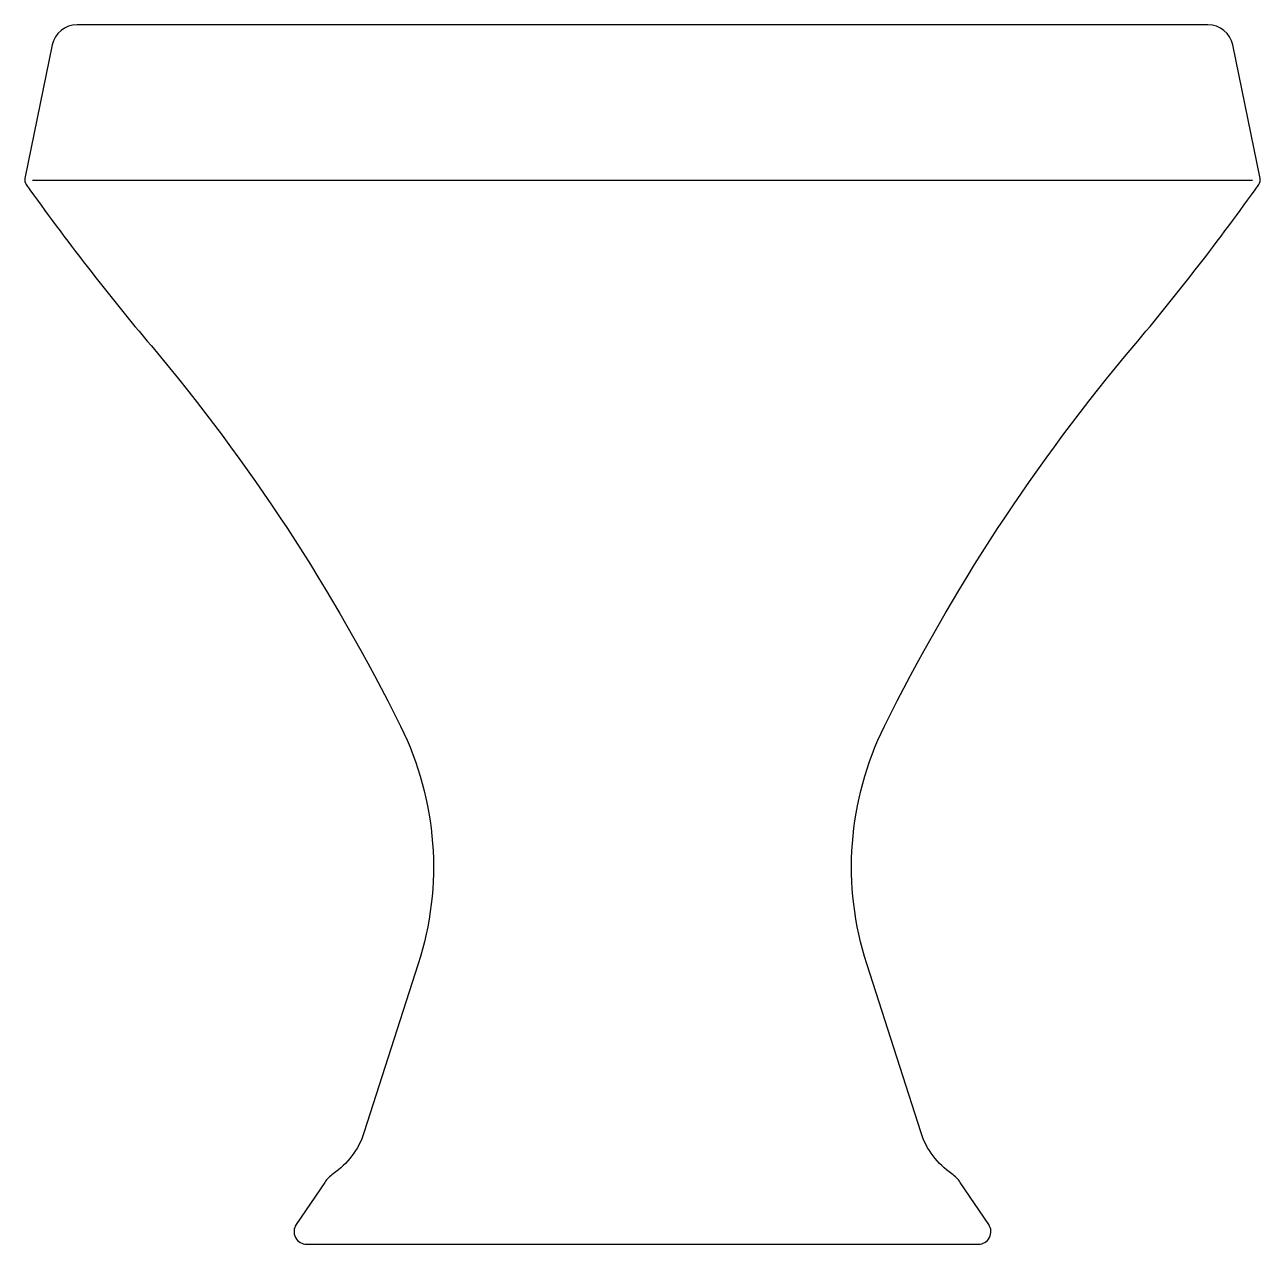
# Model space of a CAD drawing. Header units: millimetres. Extents: x 304.201 to 304.586, y 223.83 to 224.21.
import ezdxf

# ---------------------------------------------------------------- set-up
doc = ezdxf.new("R2010")
doc.units = ezdxf.units.MM
doc.linetypes.add('DASHDOT', pattern=[1, 0.5, -0.25, 0, -0.25])

msp = doc.modelspace()

# ---------------------------------------------------------------- linework, layer by layer
at = {"ltscale": 0.215027}
msp.add_lwpolyline([(304.21761, 224.20971, 0.356146), (304.20988, 224.2034), (304.20135, 224.16181, 0.208334), (304.20176, 224.15988, 0.020153), (304.24076, 224.1096, -0.060019), (304.31841, 223.99109, -0.195307), (304.32393, 223.91701), (304.30701, 223.86443, -0.167025), (304.2974, 223.85159, 0.095174), (304.29477, 223.84895), (304.2859, 223.83582, 0.601047), (304.28918, 223.82966), (304.49844, 223.82966, 0.601047), (304.50172, 223.83582), (304.49285, 223.84895, 0.095174), (304.49022, 223.85159, -0.167025), (304.48061, 223.86443), (304.46369, 223.91701, -0.195307), (304.46921, 223.99109, -0.060019), (304.54687, 224.1096, 0.020153), (304.58586, 224.15988, 0.208334), (304.58627, 224.16181), (304.57774, 224.2034, 0.356146), (304.57001, 224.20971)], format="xyb", close=True, dxfattribs=at)
msp.add_lwpolyline([(304.20377, 224.16131), (304.58385, 224.16131)])
at = {"linetype": 'DASHDOT', "ltscale": 6.28395e-05}
for points in [[(304.30723, 224.01253), (304.30723, 224.01252)], [(304.48039, 224.01252), (304.48039, 224.01253)]]:
    msp.add_lwpolyline(points, dxfattribs=at)

doc.saveas('drawing.dxf')
